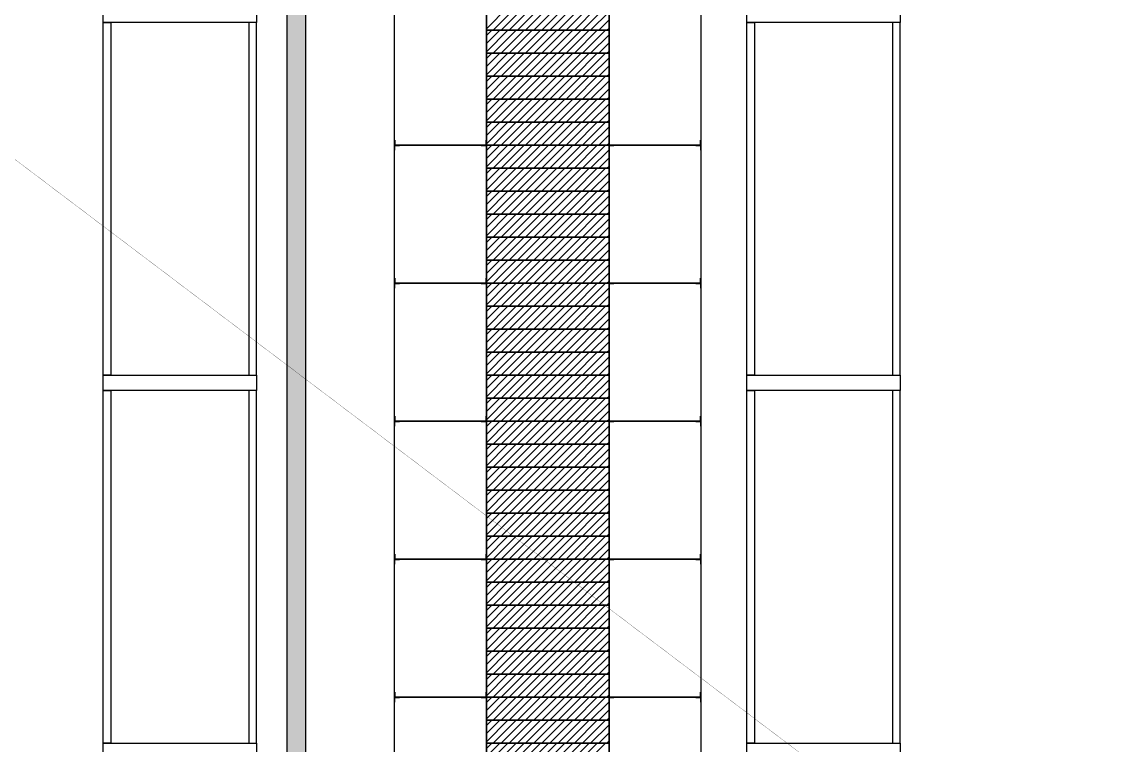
# Model space of a CAD drawing. Header units: millimetres. Extents: x 403 to 619, y 594 to 709.
# Drawn here: x 591.36 to 598.39, y 622.31 to 627.03 of the extents above; entities that cross this region are included whole.
import ezdxf

# ---------------------------------------------------------------- set-up
doc = ezdxf.new("R2010")
doc.units = ezdxf.units.MM
doc.linetypes.add('HIDDEN', pattern=[9.525, 6.35, -3.175])
doc.layers.add('BASTIDOR', color=5, linetype='Continuous')
doc.layers.add('COTAS', color=6, linetype='Continuous')

msp = doc.modelspace()

# ---------------------------------------------------------------- hatches: boundary and pattern name
at = {"layer": 'BASTIDOR'}
msp.add_hatch(color=253, dxfattribs=at).paths.add_polyline_path([(593.089582, 615.020915), (593.089582, 634.420915), (593.209582, 634.420915), (593.209582, 615.020915)])

# ---------------------------------------------------------------- linework, layer by layer
at = {"layer": 'BASTIDOR', "color": 253}
for p, q in [((593.089582, 615.020915), (593.089582, 634.420915)), ((593.209582, 634.420915), (593.209582, 615.020915)), ((591.889582, 627.020915), (591.889582, 627.120915)), ((592.889582, 627.120915), (592.889582, 627.020915)), ((594.389582, 626.970915), (594.389582, 627.120915)), ((594.389582, 626.980557), (594.52994, 627.120915)), ((594.432973, 626.970915), (594.582973, 627.120915)), ((594.486006, 626.970915), (594.636006, 627.120915)), ((594.539039, 626.970915), (594.689039, 627.120915)), ((594.592072, 626.970915), (594.742072, 627.120915)), ((594.645105, 626.970915), (594.795105, 627.120915)), ((594.698138, 626.970915), (594.848138, 627.120915)), ((594.751171, 626.970915), (594.901171, 627.120915)), ((594.804204, 626.970915), (594.954204, 627.120915)), ((594.857237, 626.970915), (595.007237, 627.120915)), ((594.91027, 626.970915), (595.06027, 627.120915)), ((594.963303, 626.970915), (595.113303, 627.120915)), ((595.016336, 626.970915), (595.166336, 627.120915)), ((595.069369, 626.970915), (595.189582, 627.091128)), ((595.189582, 627.120915), (595.189582, 626.970915)), ((596.089582, 627.020915), (596.089582, 627.120915)), ((597.089582, 627.120915), (597.089582, 627.020915)), ((592.889582, 627.020915), (591.889582, 627.020915)), ((591.889582, 624.720915), (591.889582, 627.020915)), ((591.889582, 627.020915), (591.939582, 627.020915)), ((591.939582, 627.020915), (591.939582, 624.720915)), ((592.839582, 627.020915), (592.839582, 624.720915)), ((592.889582, 627.020915), (592.839582, 627.020915)), ((592.889582, 624.720915), (592.889582, 627.020915)), ((595.122402, 626.970915), (595.189582, 627.038095)), ((597.089582, 627.020915), (596.089582, 627.020915)), ((596.089582, 624.720915), (596.089582, 627.020915)), ((596.089582, 627.020915), (596.139582, 627.020915)), ((596.139582, 627.020915), (596.139582, 624.720915)), ((597.039582, 627.020915), (597.039582, 624.720915)), ((597.089582, 627.020915), (597.039582, 627.020915)), ((597.089582, 624.720915), (597.089582, 627.020915)), ((594.389582, 626.820915), (594.389582, 626.970915)), ((594.389582, 626.970915), (595.189582, 626.970915)), ((594.389582, 626.936623), (594.423874, 626.970915)), ((594.389582, 626.88359), (594.476907, 626.970915)), ((594.389582, 626.830557), (594.52994, 626.970915)), ((595.189582, 626.970915), (594.389582, 626.970915)), ((594.389582, 626.970915), (594.389582, 626.970915)), ((594.432973, 626.820915), (594.582973, 626.970915)), ((594.486006, 626.820915), (594.636006, 626.970915)), ((594.539039, 626.820915), (594.689039, 626.970915)), ((594.592072, 626.820915), (594.742072, 626.970915)), ((594.645105, 626.820915), (594.795105, 626.970915)), ((594.698138, 626.820915), (594.848138, 626.970915)), ((594.751171, 626.820915), (594.901171, 626.970915)), ((594.804204, 626.820915), (594.954204, 626.970915)), ((594.857237, 626.820915), (595.007237, 626.970915)), ((594.91027, 626.820915), (595.06027, 626.970915)), ((594.963303, 626.820915), (595.113303, 626.970915)), ((595.016336, 626.820915), (595.166336, 626.970915)), ((595.175435, 626.970915), (595.189582, 626.985062)), ((595.189582, 626.970915), (595.189582, 626.820915)), ((595.069369, 626.820915), (595.189582, 626.941128)), ((595.122402, 626.820915), (595.189582, 626.888095)), ((594.389582, 626.670915), (594.389582, 626.820915)), ((594.389582, 626.820915), (595.189582, 626.820915)), ((594.389582, 626.786623), (594.423874, 626.820915)), ((594.389582, 626.73359), (594.476907, 626.820915)), ((594.389582, 626.680557), (594.52994, 626.820915)), ((595.189582, 626.820915), (594.389582, 626.820915)), ((594.389582, 626.820915), (594.389582, 626.820915)), ((594.432973, 626.670915), (594.582973, 626.820915)), ((594.486006, 626.670915), (594.636006, 626.820915)), ((594.539039, 626.670915), (594.689039, 626.820915)), ((594.592072, 626.670915), (594.742072, 626.820915)), ((594.645105, 626.670915), (594.795105, 626.820915)), ((594.698138, 626.670915), (594.848138, 626.820915)), ((594.751171, 626.670915), (594.901171, 626.820915)), ((594.804204, 626.670915), (594.954204, 626.820915)), ((594.857237, 626.670915), (595.007237, 626.820915)), ((594.91027, 626.670915), (595.06027, 626.820915)), ((594.963303, 626.670915), (595.113303, 626.820915)), ((595.016336, 626.670915), (595.166336, 626.820915)), ((595.175435, 626.820915), (595.189582, 626.835062)), ((595.189582, 626.820915), (595.189582, 626.670915)), ((595.069369, 626.670915), (595.189582, 626.791128)), ((594.389582, 626.520915), (594.389582, 626.670915)), ((594.389582, 626.670915), (595.189582, 626.670915)), ((594.389582, 626.636623), (594.423874, 626.670915)), ((594.389582, 626.58359), (594.476907, 626.670915)), ((594.389582, 626.530557), (594.52994, 626.670915)), ((595.189582, 626.670915), (594.389582, 626.670915)), ((594.389582, 626.670915), (594.389582, 626.670915)), ((594.432973, 626.520915), (594.582973, 626.670915)), ((594.486006, 626.520915), (594.636006, 626.670915)), ((594.539039, 626.520915), (594.689039, 626.670915)), ((594.592072, 626.520915), (594.742072, 626.670915)), ((594.645105, 626.520915), (594.795105, 626.670915)), ((594.698138, 626.520915), (594.848138, 626.670915)), ((594.751171, 626.520915), (594.901171, 626.670915)), ((594.804204, 626.520915), (594.954204, 626.670915)), ((594.857237, 626.520915), (595.007237, 626.670915)), ((594.91027, 626.520915), (595.06027, 626.670915)), ((594.963303, 626.520915), (595.113303, 626.670915)), ((595.016336, 626.520915), (595.166336, 626.670915)), ((595.122402, 626.670915), (595.189582, 626.738095)), ((595.175435, 626.670915), (595.189582, 626.685062)), ((595.189582, 626.670915), (595.189582, 626.520915)), ((595.069369, 626.520915), (595.189582, 626.641128)), ((595.122402, 626.520915), (595.189582, 626.588095)), ((595.175435, 626.520915), (595.189582, 626.535062)), ((594.389582, 626.370915), (594.389582, 626.520915)), ((594.389582, 626.520915), (595.189582, 626.520915)), ((594.389582, 626.486623), (594.423874, 626.520915)), ((594.389582, 626.43359), (594.476907, 626.520915)), ((594.389582, 626.380557), (594.52994, 626.520915)), ((595.189582, 626.520915), (594.389582, 626.520915)), ((594.389582, 626.520915), (594.389582, 626.520915)), ((594.432973, 626.370915), (594.582973, 626.520915)), ((594.486006, 626.370915), (594.636006, 626.520915)), ((594.539039, 626.370915), (594.689039, 626.520915)), ((594.592072, 626.370915), (594.742072, 626.520915)), ((594.645105, 626.370915), (594.795105, 626.520915)), ((594.698138, 626.370915), (594.848138, 626.520915)), ((594.751171, 626.370915), (594.901171, 626.520915)), ((594.804204, 626.370915), (594.954204, 626.520915)), ((594.857237, 626.370915), (595.007237, 626.520915)), ((594.91027, 626.370915), (595.06027, 626.520915)), ((594.963303, 626.370915), (595.113303, 626.520915)), ((595.016336, 626.370915), (595.166336, 626.520915)), ((595.069369, 626.370915), (595.189582, 626.491128)), ((595.189582, 626.520915), (595.189582, 626.370915)), ((595.122402, 626.370915), (595.189582, 626.438095)), ((594.389582, 626.220915), (594.389582, 626.370915)), ((594.389582, 626.370915), (595.189582, 626.370915)), ((594.389582, 626.336623), (594.423874, 626.370915)), ((594.389582, 626.28359), (594.476907, 626.370915)), ((594.389582, 626.230557), (594.52994, 626.370915)), ((595.189582, 626.370915), (594.389582, 626.370915)), ((594.389582, 626.370915), (594.389582, 626.370915)), ((594.432973, 626.220915), (594.582973, 626.370915)), ((594.486006, 626.220915), (594.636006, 626.370915)), ((594.539039, 626.220915), (594.689039, 626.370915)), ((594.592072, 626.220915), (594.742072, 626.370915)), ((594.645105, 626.220915), (594.795105, 626.370915)), ((594.698138, 626.220915), (594.848138, 626.370915)), ((594.751171, 626.220915), (594.901171, 626.370915)), ((594.804204, 626.220915), (594.954204, 626.370915)), ((594.857237, 626.220915), (595.007237, 626.370915)), ((594.91027, 626.220915), (595.06027, 626.370915)), ((594.963303, 626.220915), (595.113303, 626.370915)), ((595.016336, 626.220915), (595.166336, 626.370915)), ((595.069369, 626.220915), (595.189582, 626.341128)), ((595.175435, 626.370915), (595.189582, 626.385062)), ((595.189582, 626.370915), (595.189582, 626.220915)), ((595.122402, 626.220915), (595.189582, 626.288095)), ((594.389582, 626.070915), (594.389582, 626.220915)), ((594.389582, 626.220915), (595.189582, 626.220915)), ((594.389582, 626.186623), (594.423874, 626.220915)), ((594.389582, 626.13359), (594.476907, 626.220915)), ((594.389582, 626.080557), (594.52994, 626.220915)), ((595.189582, 626.220915), (594.389582, 626.220915)), ((594.389582, 626.220915), (594.389582, 626.220915)), ((594.432973, 626.070915), (594.582973, 626.220915)), ((594.486006, 626.070915), (594.636006, 626.220915)), ((594.539039, 626.070915), (594.689039, 626.220915)), ((594.592072, 626.070915), (594.742072, 626.220915)), ((594.645105, 626.070915), (594.795105, 626.220915)), ((594.698138, 626.070915), (594.848138, 626.220915)), ((594.751171, 626.070915), (594.901171, 626.220915)), ((594.804204, 626.070915), (594.954204, 626.220915)), ((594.857237, 626.070915), (595.007237, 626.220915)), ((594.91027, 626.070915), (595.06027, 626.220915)), ((594.963303, 626.070915), (595.113303, 626.220915)), ((595.016336, 626.070915), (595.166336, 626.220915)), ((595.069369, 626.070915), (595.189582, 626.191128)), ((595.175435, 626.220915), (595.189582, 626.235062)), ((595.189582, 626.220915), (595.189582, 626.070915)), ((595.122402, 626.070915), (595.189582, 626.138095)), ((594.389582, 625.920915), (594.389582, 626.070915)), ((594.389582, 626.070915), (595.189582, 626.070915)), ((594.389582, 626.036623), (594.423874, 626.070915)), ((594.389582, 625.98359), (594.476907, 626.070915)), ((594.389582, 625.930557), (594.52994, 626.070915)), ((595.189582, 626.070915), (594.389582, 626.070915)), ((594.389582, 626.070915), (594.389582, 626.070915)), ((594.432973, 625.920915), (594.582973, 626.070915)), ((594.486006, 625.920915), (594.636006, 626.070915)), ((594.539039, 625.920915), (594.689039, 626.070915)), ((594.592072, 625.920915), (594.742072, 626.070915)), ((594.645105, 625.920915), (594.795105, 626.070915)), ((594.698138, 625.920915), (594.848138, 626.070915)), ((594.751171, 625.920915), (594.901171, 626.070915)), ((594.804204, 625.920915), (594.954204, 626.070915)), ((594.857237, 625.920915), (595.007237, 626.070915)), ((594.91027, 625.920915), (595.06027, 626.070915)), ((594.963303, 625.920915), (595.113303, 626.070915)), ((595.016336, 625.920915), (595.166336, 626.070915)), ((595.069369, 625.920915), (595.189582, 626.041128)), ((595.175435, 626.070915), (595.189582, 626.085062)), ((595.189582, 626.070915), (595.189582, 625.920915)), ((595.122402, 625.920915), (595.189582, 625.988095)), ((594.389582, 625.770915), (594.389582, 625.920915)), ((594.389582, 625.920915), (595.189582, 625.920915)), ((594.389582, 625.886623), (594.423874, 625.920915)), ((594.389582, 625.83359), (594.476907, 625.920915)), ((594.389582, 625.780557), (594.52994, 625.920915)), ((595.189582, 625.920915), (594.389582, 625.920915)), ((594.389582, 625.920915), (594.389582, 625.920915)), ((594.432973, 625.770915), (594.582973, 625.920915)), ((594.486006, 625.770915), (594.636006, 625.920915)), ((594.539039, 625.770915), (594.689039, 625.920915)), ((594.592072, 625.770915), (594.742072, 625.920915)), ((594.645105, 625.770915), (594.795105, 625.920915)), ((594.698138, 625.770915), (594.848138, 625.920915)), ((594.751171, 625.770915), (594.901171, 625.920915)), ((594.804204, 625.770915), (594.954204, 625.920915)), ((594.857237, 625.770915), (595.007237, 625.920915)), ((594.91027, 625.770915), (595.06027, 625.920915)), ((594.963303, 625.770915), (595.113303, 625.920915)), ((595.016336, 625.770915), (595.166336, 625.920915)), ((595.175435, 625.920915), (595.189582, 625.935062)), ((595.189582, 625.920915), (595.189582, 625.770915)), ((595.069369, 625.770915), (595.189582, 625.891128)), ((595.122402, 625.770915), (595.189582, 625.838095)), ((594.389582, 625.620915), (594.389582, 625.770915)), ((594.389582, 625.770915), (595.189582, 625.770915)), ((594.389582, 625.736623), (594.423874, 625.770915)), ((594.389582, 625.68359), (594.476907, 625.770915)), ((594.389582, 625.630557), (594.52994, 625.770915)), ((595.189582, 625.770915), (594.389582, 625.770915)), ((594.389582, 625.770915), (594.389582, 625.770915)), ((594.432973, 625.620915), (594.582973, 625.770915)), ((594.486006, 625.620915), (594.636006, 625.770915)), ((594.539039, 625.620915), (594.689039, 625.770915)), ((594.592072, 625.620915), (594.742072, 625.770915)), ((594.645105, 625.620915), (594.795105, 625.770915)), ((594.698138, 625.620915), (594.848138, 625.770915)), ((594.751171, 625.620915), (594.901171, 625.770915)), ((594.804204, 625.620915), (594.954204, 625.770915)), ((594.857237, 625.620915), (595.007237, 625.770915)), ((594.91027, 625.620915), (595.06027, 625.770915)), ((594.963303, 625.620915), (595.113303, 625.770915)), ((595.016336, 625.620915), (595.166336, 625.770915)), ((595.175435, 625.770915), (595.189582, 625.785062)), ((595.189582, 625.770915), (595.189582, 625.620915)), ((595.069369, 625.620915), (595.189582, 625.741128)), ((595.122402, 625.620915), (595.189582, 625.688095)), ((594.389582, 625.470915), (594.389582, 625.620915)), ((594.389582, 625.620915), (595.189582, 625.620915)), ((594.389582, 625.586623), (594.423874, 625.620915)), ((594.389582, 625.53359), (594.476907, 625.620915)), ((594.389582, 625.480557), (594.52994, 625.620915)), ((595.189582, 625.620915), (594.389582, 625.620915)), ((594.389582, 625.620915), (594.389582, 625.620915)), ((594.432973, 625.470915), (594.582973, 625.620915)), ((594.486006, 625.470915), (594.636006, 625.620915)), ((594.539039, 625.470915), (594.689039, 625.620915)), ((594.592072, 625.470915), (594.742072, 625.620915)), ((594.645105, 625.470915), (594.795105, 625.620915)), ((594.698138, 625.470915), (594.848138, 625.620915)), ((594.751171, 625.470915), (594.901171, 625.620915)), ((594.804204, 625.470915), (594.954204, 625.620915)), ((594.857237, 625.470915), (595.007237, 625.620915)), ((594.91027, 625.470915), (595.06027, 625.620915)), ((594.963303, 625.470915), (595.113303, 625.620915)), ((595.016336, 625.470915), (595.166336, 625.620915)), ((595.175435, 625.620915), (595.189582, 625.635062)), ((595.189582, 625.620915), (595.189582, 625.470915)), ((595.069369, 625.470915), (595.189582, 625.591128)), ((595.122402, 625.470915), (595.189582, 625.538095)), ((595.175435, 625.470915), (595.189582, 625.485062)), ((594.389582, 625.320915), (594.389582, 625.470915)), ((594.389582, 625.470915), (595.189582, 625.470915)), ((594.389582, 625.436623), (594.423874, 625.470915)), ((594.389582, 625.38359), (594.476907, 625.470915)), ((594.389582, 625.330557), (594.52994, 625.470915)), ((595.189582, 625.470915), (594.389582, 625.470915)), ((594.389582, 625.470915), (594.389582, 625.470915)), ((594.432973, 625.320915), (594.582973, 625.470915)), ((594.486006, 625.320915), (594.636006, 625.470915)), ((594.539039, 625.320915), (594.689039, 625.470915)), ((594.592072, 625.320915), (594.742072, 625.470915)), ((594.645105, 625.320915), (594.795105, 625.470915)), ((594.698138, 625.320915), (594.848138, 625.470915)), ((594.751171, 625.320915), (594.901171, 625.470915)), ((594.804204, 625.320915), (594.954204, 625.470915)), ((594.857237, 625.320915), (595.007237, 625.470915)), ((594.91027, 625.320915), (595.06027, 625.470915)), ((594.963303, 625.320915), (595.113303, 625.470915)), ((595.016336, 625.320915), (595.166336, 625.470915)), ((595.069369, 625.320915), (595.189582, 625.441128)), ((595.189582, 625.470915), (595.189582, 625.320915)), ((595.122402, 625.320915), (595.189582, 625.388095)), ((595.175435, 625.320915), (595.189582, 625.335062)), ((594.389582, 625.170915), (594.389582, 625.320915)), ((594.389582, 625.320915), (595.189582, 625.320915)), ((594.389582, 625.286623), (594.423874, 625.320915)), ((594.389582, 625.23359), (594.476907, 625.320915)), ((594.389582, 625.180557), (594.52994, 625.320915)), ((595.189582, 625.320915), (594.389582, 625.320915)), ((594.389582, 625.320915), (594.389582, 625.320915)), ((594.432973, 625.170915), (594.582973, 625.320915)), ((594.486006, 625.170915), (594.636006, 625.320915)), ((594.539039, 625.170915), (594.689039, 625.320915)), ((594.592072, 625.170915), (594.742072, 625.320915)), ((594.645105, 625.170915), (594.795105, 625.320915)), ((594.698138, 625.170915), (594.848138, 625.320915)), ((594.751171, 625.170915), (594.901171, 625.320915)), ((594.804204, 625.170915), (594.954204, 625.320915)), ((594.857237, 625.170915), (595.007237, 625.320915)), ((594.91027, 625.170915), (595.06027, 625.320915)), ((594.963303, 625.170915), (595.113303, 625.320915)), ((595.016336, 625.170915), (595.166336, 625.320915)), ((595.069369, 625.170915), (595.189582, 625.291128)), ((595.189582, 625.320915), (595.189582, 625.170915)), ((595.122402, 625.170915), (595.189582, 625.238095)), ((594.389582, 625.020915), (594.389582, 625.170915)), ((594.389582, 625.170915), (595.189582, 625.170915)), ((594.389582, 625.136623), (594.423874, 625.170915)), ((594.389582, 625.08359), (594.476907, 625.170915)), ((594.389582, 625.030557), (594.52994, 625.170915)), ((595.189582, 625.170915), (594.389582, 625.170915)), ((594.389582, 625.170915), (594.389582, 625.170915)), ((594.432973, 625.020915), (594.582973, 625.170915)), ((594.486006, 625.020915), (594.636006, 625.170915)), ((594.539039, 625.020915), (594.689039, 625.170915)), ((594.592072, 625.020915), (594.742072, 625.170915)), ((594.645105, 625.020915), (594.795105, 625.170915)), ((594.698138, 625.020915), (594.848138, 625.170915)), ((594.751171, 625.020915), (594.901171, 625.170915)), ((594.804204, 625.020915), (594.954204, 625.170915)), ((594.857237, 625.020915), (595.007237, 625.170915)), ((594.91027, 625.020915), (595.06027, 625.170915)), ((594.963303, 625.020915), (595.113303, 625.170915)), ((595.016336, 625.020915), (595.166336, 625.170915)), ((595.069369, 625.020915), (595.189582, 625.141128)), ((595.175435, 625.170915), (595.189582, 625.185062)), ((595.189582, 625.170915), (595.189582, 625.020915)), ((595.122402, 625.020915), (595.189582, 625.088095)), ((594.389582, 624.870915), (594.389582, 625.020915)), ((594.389582, 625.020915), (595.189582, 625.020915)), ((594.389582, 624.986623), (594.423874, 625.020915)), ((594.389582, 624.93359), (594.476907, 625.020915)), ((594.389582, 624.880557), (594.52994, 625.020915)), ((595.189582, 625.020915), (594.389582, 625.020915)), ((594.389582, 625.020915), (594.389582, 625.020915)), ((594.432973, 624.870915), (594.582973, 625.020915)), ((594.486006, 624.870915), (594.636006, 625.020915)), ((594.539039, 624.870915), (594.689039, 625.020915)), ((594.592072, 624.870915), (594.742072, 625.020915)), ((594.645105, 624.870915), (594.795105, 625.020915)), ((594.698138, 624.870915), (594.848138, 625.020915)), ((594.751171, 624.870915), (594.901171, 625.020915)), ((594.804204, 624.870915), (594.954204, 625.020915)), ((594.857237, 624.870915), (595.007237, 625.020915)), ((594.91027, 624.870915), (595.06027, 625.020915)), ((594.963303, 624.870915), (595.113303, 625.020915)), ((595.016336, 624.870915), (595.166336, 625.020915)), ((595.069369, 624.870915), (595.189582, 624.991128)), ((595.175435, 625.020915), (595.189582, 625.035062)), ((595.189582, 625.020915), (595.189582, 624.870915)), ((595.122402, 624.870915), (595.189582, 624.938095)), ((594.389582, 624.720915), (594.389582, 624.870915)), ((594.389582, 624.870915), (595.189582, 624.870915)), ((594.389582, 624.836623), (594.423874, 624.870915)), ((594.389582, 624.78359), (594.476907, 624.870915)), ((594.389582, 624.730557), (594.52994, 624.870915)), ((595.189582, 624.870915), (594.389582, 624.870915)), ((594.389582, 624.870915), (594.389582, 624.870915)), ((594.432973, 624.720915), (594.582973, 624.870915)), ((594.486006, 624.720915), (594.636006, 624.870915)), ((594.539039, 624.720915), (594.689039, 624.870915)), ((594.592072, 624.720915), (594.742072, 624.870915)), ((594.645105, 624.720915), (594.795105, 624.870915)), ((594.698138, 624.720915), (594.848138, 624.870915)), ((594.751171, 624.720915), (594.901171, 624.870915)), ((594.804204, 624.720915), (594.954204, 624.870915)), ((594.857237, 624.720915), (595.007237, 624.870915)), ((594.91027, 624.720915), (595.06027, 624.870915)), ((594.963303, 624.720915), (595.113303, 624.870915)), ((595.016336, 624.720915), (595.166336, 624.870915)), ((595.069369, 624.720915), (595.189582, 624.841128)), ((595.175435, 624.870915), (595.189582, 624.885062)), ((595.189582, 624.870915), (595.189582, 624.720915)), ((595.122402, 624.720915), (595.189582, 624.788095)), ((591.939582, 624.720915), (591.889582, 624.720915)), ((591.889582, 624.620915), (591.889582, 624.720915)), ((591.889582, 624.720915), (592.889582, 624.720915)), ((592.839582, 624.720915), (592.889582, 624.720915)), ((592.889582, 624.720915), (592.889582, 624.620915)), ((594.389582, 624.570915), (594.389582, 624.720915)), ((594.389582, 624.720915), (595.189582, 624.720915)), ((594.389582, 624.686623), (594.423874, 624.720915)), ((594.389582, 624.63359), (594.476907, 624.720915)), ((594.389582, 624.580557), (594.52994, 624.720915)), ((595.189582, 624.720915), (594.389582, 624.720915)), ((594.389582, 624.720915), (594.389582, 624.720915)), ((594.432973, 624.570915), (594.582973, 624.720915)), ((594.486006, 624.570915), (594.636006, 624.720915)), ((594.539039, 624.570915), (594.689039, 624.720915)), ((594.592072, 624.570915), (594.742072, 624.720915)), ((594.645105, 624.570915), (594.795105, 624.720915)), ((594.698138, 624.570915), (594.848138, 624.720915)), ((594.751171, 624.570915), (594.901171, 624.720915)), ((594.804204, 624.570915), (594.954204, 624.720915)), ((594.857237, 624.570915), (595.007237, 624.720915)), ((594.91027, 624.570915), (595.06027, 624.720915)), ((594.963303, 624.570915), (595.113303, 624.720915)), ((595.016336, 624.570915), (595.166336, 624.720915)), ((595.175435, 624.720915), (595.189582, 624.735062)), ((595.189582, 624.720915), (595.189582, 624.570915)), ((596.139582, 624.720915), (596.089582, 624.720915)), ((596.089582, 624.620915), (596.089582, 624.720915)), ((596.089582, 624.720915), (597.089582, 624.720915)), ((597.039582, 624.720915), (597.089582, 624.720915)), ((597.089582, 624.720915), (597.089582, 624.620915)), ((595.069369, 624.570915), (595.189582, 624.691128)), ((595.122402, 624.570915), (595.189582, 624.638095)), ((592.889582, 624.620915), (591.889582, 624.620915)), ((591.889582, 622.320915), (591.889582, 624.620915)), ((591.889582, 624.620915), (591.939582, 624.620915)), ((591.939582, 624.620915), (591.939582, 622.320915)), ((592.839582, 624.620915), (592.839582, 622.320915)), ((592.889582, 624.620915), (592.839582, 624.620915)), ((592.889582, 622.320915), (592.889582, 624.620915)), ((594.389582, 624.420915), (594.389582, 624.570915)), ((594.389582, 624.570915), (595.189582, 624.570915)), ((594.389582, 624.536623), (594.423874, 624.570915)), ((594.389582, 624.48359), (594.476907, 624.570915)), ((594.389582, 624.430557), (594.52994, 624.570915)), ((595.189582, 624.570915), (594.389582, 624.570915)), ((594.389582, 624.570915), (594.389582, 624.570915)), ((594.432973, 624.420915), (594.582973, 624.570915)), ((594.486006, 624.420915), (594.636006, 624.570915)), ((594.539039, 624.420915), (594.689039, 624.570915)), ((594.592072, 624.420915), (594.742072, 624.570915)), ((594.645105, 624.420915), (594.795105, 624.570915)), ((594.698138, 624.420915), (594.848138, 624.570915)), ((594.751171, 624.420915), (594.901171, 624.570915)), ((594.804204, 624.420915), (594.954204, 624.570915)), ((594.857237, 624.420915), (595.007237, 624.570915)), ((594.91027, 624.420915), (595.06027, 624.570915)), ((594.963303, 624.420915), (595.113303, 624.570915)), ((595.016336, 624.420915), (595.166336, 624.570915)), ((595.175435, 624.570915), (595.189582, 624.585062)), ((595.189582, 624.570915), (595.189582, 624.420915)), ((597.089582, 624.620915), (596.089582, 624.620915)), ((596.089582, 622.320915), (596.089582, 624.620915)), ((596.089582, 624.620915), (596.139582, 624.620915)), ((596.139582, 624.620915), (596.139582, 622.320915)), ((597.039582, 624.620915), (597.039582, 622.320915)), ((597.089582, 624.620915), (597.039582, 624.620915)), ((597.089582, 622.320915), (597.089582, 624.620915)), ((595.069369, 624.420915), (595.189582, 624.541128)), ((595.122402, 624.420915), (595.189582, 624.488095)), ((594.389582, 624.270915), (594.389582, 624.420915)), ((594.389582, 624.420915), (595.189582, 624.420915)), ((594.389582, 624.386623), (594.423874, 624.420915)), ((594.389582, 624.33359), (594.476907, 624.420915)), ((594.389582, 624.280557), (594.52994, 624.420915)), ((595.189582, 624.420915), (594.389582, 624.420915)), ((594.389582, 624.420915), (594.389582, 624.420915)), ((594.432973, 624.270915), (594.582973, 624.420915)), ((594.486006, 624.270915), (594.636006, 624.420915)), ((594.539039, 624.270915), (594.689039, 624.420915)), ((594.592072, 624.270915), (594.742072, 624.420915)), ((594.645105, 624.270915), (594.795105, 624.420915)), ((594.698138, 624.270915), (594.848138, 624.420915)), ((594.751171, 624.270915), (594.901171, 624.420915)), ((594.804204, 624.270915), (594.954204, 624.420915)), ((594.857237, 624.270915), (595.007237, 624.420915)), ((594.91027, 624.270915), (595.06027, 624.420915)), ((594.963303, 624.270915), (595.113303, 624.420915)), ((595.016336, 624.270915), (595.166336, 624.420915)), ((595.175435, 624.420915), (595.189582, 624.435062)), ((595.189582, 624.420915), (595.189582, 624.270915)), ((595.069369, 624.270915), (595.189582, 624.391128)), ((595.122402, 624.270915), (595.189582, 624.338095)), ((595.175435, 624.270915), (595.189582, 624.285062)), ((594.389582, 624.120915), (594.389582, 624.270915)), ((594.389582, 624.270915), (595.189582, 624.270915)), ((594.389582, 624.236623), (594.423874, 624.270915)), ((594.389582, 624.18359), (594.476907, 624.270915)), ((594.389582, 624.130557), (594.52994, 624.270915)), ((595.189582, 624.270915), (594.389582, 624.270915)), ((594.389582, 624.270915), (594.389582, 624.270915)), ((594.432973, 624.120915), (594.582973, 624.270915)), ((594.486006, 624.120915), (594.636006, 624.270915)), ((594.539039, 624.120915), (594.689039, 624.270915)), ((594.592072, 624.120915), (594.742072, 624.270915)), ((594.645105, 624.120915), (594.795105, 624.270915)), ((594.698138, 624.120915), (594.848138, 624.270915)), ((594.751171, 624.120915), (594.901171, 624.270915)), ((594.804204, 624.120915), (594.954204, 624.270915)), ((594.857237, 624.120915), (595.007237, 624.270915)), ((594.91027, 624.120915), (595.06027, 624.270915)), ((594.963303, 624.120915), (595.113303, 624.270915)), ((595.016336, 624.120915), (595.166336, 624.270915)), ((595.069369, 624.120915), (595.189582, 624.241128)), ((595.189582, 624.270915), (595.189582, 624.120915)), ((595.122402, 624.120915), (595.189582, 624.188095)), ((594.389582, 623.970915), (594.389582, 624.120915)), ((594.389582, 624.120915), (595.189582, 624.120915)), ((594.389582, 624.086623), (594.423874, 624.120915)), ((594.389582, 624.03359), (594.476907, 624.120915)), ((594.389582, 623.980557), (594.52994, 624.120915)), ((595.189582, 624.120915), (594.389582, 624.120915)), ((594.389582, 624.120915), (594.389582, 624.120915)), ((594.432973, 623.970915), (594.582973, 624.120915)), ((594.486006, 623.970915), (594.636006, 624.120915)), ((594.539039, 623.970915), (594.689039, 624.120915)), ((594.592072, 623.970915), (594.742072, 624.120915)), ((594.645105, 623.970915), (594.795105, 624.120915)), ((594.698138, 623.970915), (594.848138, 624.120915)), ((594.751171, 623.970915), (594.901171, 624.120915)), ((594.804204, 623.970915), (594.954204, 624.120915)), ((594.857237, 623.970915), (595.007237, 624.120915)), ((594.91027, 623.970915), (595.06027, 624.120915)), ((594.963303, 623.970915), (595.113303, 624.120915)), ((595.016336, 623.970915), (595.166336, 624.120915)), ((595.069369, 623.970915), (595.189582, 624.091128)), ((595.175435, 624.120915), (595.189582, 624.135062)), ((595.189582, 624.120915), (595.189582, 623.970915)), ((595.122402, 623.970915), (595.189582, 624.038095)), ((594.389582, 623.820915), (594.389582, 623.970915)), ((594.389582, 623.970915), (595.189582, 623.970915)), ((594.389582, 623.936623), (594.423874, 623.970915)), ((594.389582, 623.88359), (594.476907, 623.970915)), ((594.389582, 623.830557), (594.52994, 623.970915)), ((595.189582, 623.970915), (594.389582, 623.970915)), ((594.389582, 623.970915), (594.389582, 623.970915)), ((594.432973, 623.820915), (594.582973, 623.970915)), ((594.486006, 623.820915), (594.636006, 623.970915)), ((594.539039, 623.820915), (594.689039, 623.970915)), ((594.592072, 623.820915), (594.742072, 623.970915)), ((594.645105, 623.820915), (594.795105, 623.970915)), ((594.698138, 623.820915), (594.848138, 623.970915)), ((594.751171, 623.820915), (594.901171, 623.970915)), ((594.804204, 623.820915), (594.954204, 623.970915)), ((594.857237, 623.820915), (595.007237, 623.970915)), ((594.91027, 623.820915), (595.06027, 623.970915)), ((594.963303, 623.820915), (595.113303, 623.970915)), ((595.016336, 623.820915), (595.166336, 623.970915)), ((595.069369, 623.820915), (595.189582, 623.941128)), ((595.175435, 623.970915), (595.189582, 623.985062)), ((595.189582, 623.970915), (595.189582, 623.820915)), ((595.122402, 623.820915), (595.189582, 623.888095)), ((594.389582, 623.670915), (594.389582, 623.820915)), ((594.389582, 623.820915), (595.189582, 623.820915)), ((594.389582, 623.786623), (594.423874, 623.820915)), ((594.389582, 623.73359), (594.476907, 623.820915)), ((594.389582, 623.680557), (594.52994, 623.820915)), ((595.189582, 623.820915), (594.389582, 623.820915)), ((594.389582, 623.820915), (594.389582, 623.820915)), ((594.432973, 623.670915), (594.582973, 623.820915)), ((594.486006, 623.670915), (594.636006, 623.820915)), ((594.539039, 623.670915), (594.689039, 623.820915)), ((594.592072, 623.670915), (594.742072, 623.820915)), ((594.645105, 623.670915), (594.795105, 623.820915)), ((594.698138, 623.670915), (594.848138, 623.820915)), ((594.751171, 623.670915), (594.901171, 623.820915)), ((594.804204, 623.670915), (594.954204, 623.820915)), ((594.857237, 623.670915), (595.007237, 623.820915)), ((594.91027, 623.670915), (595.06027, 623.820915)), ((594.963303, 623.670915), (595.113303, 623.820915)), ((595.016336, 623.670915), (595.166336, 623.820915)), ((595.069369, 623.670915), (595.189582, 623.791128)), ((595.175435, 623.820915), (595.189582, 623.835062)), ((595.189582, 623.820915), (595.189582, 623.670915)), ((595.122402, 623.670915), (595.189582, 623.738095)), ((594.389582, 623.520915), (594.389582, 623.670915)), ((594.389582, 623.670915), (595.189582, 623.670915)), ((594.389582, 623.636623), (594.423874, 623.670915)), ((594.389582, 623.58359), (594.476907, 623.670915)), ((594.389582, 623.530557), (594.52994, 623.670915)), ((595.189582, 623.670915), (594.389582, 623.670915)), ((594.389582, 623.670915), (594.389582, 623.670915)), ((594.432973, 623.520915), (594.582973, 623.670915)), ((594.486006, 623.520915), (594.636006, 623.670915)), ((594.539039, 623.520915), (594.689039, 623.670915)), ((594.592072, 623.520915), (594.742072, 623.670915)), ((594.645105, 623.520915), (594.795105, 623.670915)), ((594.698138, 623.520915), (594.848138, 623.670915)), ((594.751171, 623.520915), (594.901171, 623.670915)), ((594.804204, 623.520915), (594.954204, 623.670915)), ((594.857237, 623.520915), (595.007237, 623.670915)), ((594.91027, 623.520915), (595.06027, 623.670915)), ((594.963303, 623.520915), (595.113303, 623.670915)), ((595.016336, 623.520915), (595.166336, 623.670915)), ((595.175435, 623.670915), (595.189582, 623.685062)), ((595.189582, 623.670915), (595.189582, 623.520915)), ((595.069369, 623.520915), (595.189582, 623.641128)), ((595.122402, 623.520915), (595.189582, 623.588095)), ((594.389582, 623.370915), (594.389582, 623.520915)), ((594.389582, 623.520915), (595.189582, 623.520915)), ((594.389582, 623.486623), (594.423874, 623.520915)), ((594.389582, 623.43359), (594.476907, 623.520915)), ((594.389582, 623.380557), (594.52994, 623.520915)), ((595.189582, 623.520915), (594.389582, 623.520915)), ((594.389582, 623.520915), (594.389582, 623.520915)), ((594.432973, 623.370915), (594.582973, 623.520915)), ((594.486006, 623.370915), (594.636006, 623.520915)), ((594.539039, 623.370915), (594.689039, 623.520915)), ((594.592072, 623.370915), (594.742072, 623.520915)), ((594.645105, 623.370915), (594.795105, 623.520915)), ((594.698138, 623.370915), (594.848138, 623.520915)), ((594.751171, 623.370915), (594.901171, 623.520915)), ((594.804204, 623.370915), (594.954204, 623.520915)), ((594.857237, 623.370915), (595.007237, 623.520915)), ((594.91027, 623.370915), (595.06027, 623.520915)), ((594.963303, 623.370915), (595.113303, 623.520915)), ((595.016336, 623.370915), (595.166336, 623.520915)), ((595.175435, 623.520915), (595.189582, 623.535062)), ((595.189582, 623.520915), (595.189582, 623.370915)), ((595.069369, 623.370915), (595.189582, 623.491128)), ((595.122402, 623.370915), (595.189582, 623.438095)), ((594.389582, 623.220915), (594.389582, 623.370915)), ((594.389582, 623.370915), (595.189582, 623.370915)), ((594.389582, 623.336623), (594.423874, 623.370915)), ((594.389582, 623.28359), (594.476907, 623.370915)), ((594.389582, 623.230557), (594.52994, 623.370915)), ((595.189582, 623.370915), (594.389582, 623.370915)), ((594.389582, 623.370915), (594.389582, 623.370915)), ((594.432973, 623.220915), (594.582973, 623.370915)), ((594.486006, 623.220915), (594.636006, 623.370915)), ((594.539039, 623.220915), (594.689039, 623.370915)), ((594.592072, 623.220915), (594.742072, 623.370915)), ((594.645105, 623.220915), (594.795105, 623.370915)), ((594.698138, 623.220915), (594.848138, 623.370915)), ((594.751171, 623.220915), (594.901171, 623.370915)), ((594.804204, 623.220915), (594.954204, 623.370915)), ((594.857237, 623.220915), (595.007237, 623.370915)), ((594.91027, 623.220915), (595.06027, 623.370915)), ((594.963303, 623.220915), (595.113303, 623.370915)), ((595.016336, 623.220915), (595.166336, 623.370915)), ((595.175435, 623.370915), (595.189582, 623.385062)), ((595.189582, 623.370915), (595.189582, 623.220915)), ((595.069369, 623.220915), (595.189582, 623.341128)), ((595.122402, 623.220915), (595.189582, 623.288095)), ((595.175435, 623.220915), (595.189582, 623.235062)), ((594.389582, 623.070915), (594.389582, 623.220915)), ((594.389582, 623.220915), (595.189582, 623.220915)), ((594.389582, 623.186623), (594.423874, 623.220915)), ((594.389582, 623.13359), (594.476907, 623.220915)), ((594.389582, 623.080557), (594.52994, 623.220915)), ((595.189582, 623.220915), (594.389582, 623.220915)), ((594.389582, 623.220915), (594.389582, 623.220915)), ((594.432973, 623.070915), (594.582973, 623.220915)), ((594.486006, 623.070915), (594.636006, 623.220915)), ((594.539039, 623.070915), (594.689039, 623.220915)), ((594.592072, 623.070915), (594.742072, 623.220915)), ((594.645105, 623.070915), (594.795105, 623.220915)), ((594.698138, 623.070915), (594.848138, 623.220915)), ((594.751171, 623.070915), (594.901171, 623.220915)), ((594.804204, 623.070915), (594.954204, 623.220915)), ((594.857237, 623.070915), (595.007237, 623.220915)), ((594.91027, 623.070915), (595.06027, 623.220915)), ((594.963303, 623.070915), (595.113303, 623.220915)), ((595.016336, 623.070915), (595.166336, 623.220915)), ((595.069369, 623.070915), (595.189582, 623.191128)), ((595.189582, 623.220915), (595.189582, 623.070915)), ((595.122402, 623.070915), (595.189582, 623.138095)), ((595.175435, 623.070915), (595.189582, 623.085062)), ((594.389582, 622.920915), (594.389582, 623.070915)), ((594.389582, 623.070915), (595.189582, 623.070915)), ((594.389582, 623.036623), (594.423874, 623.070915)), ((594.389582, 622.98359), (594.476907, 623.070915)), ((594.389582, 622.930557), (594.52994, 623.070915)), ((595.189582, 623.070915), (594.389582, 623.070915)), ((594.389582, 623.070915), (594.389582, 623.070915)), ((594.432973, 622.920915), (594.582973, 623.070915)), ((594.486006, 622.920915), (594.636006, 623.070915)), ((594.539039, 622.920915), (594.689039, 623.070915)), ((594.592072, 622.920915), (594.742072, 623.070915)), ((594.645105, 622.920915), (594.795105, 623.070915)), ((594.698138, 622.920915), (594.848138, 623.070915)), ((594.751171, 622.920915), (594.901171, 623.070915)), ((594.804204, 622.920915), (594.954204, 623.070915)), ((594.857237, 622.920915), (595.007237, 623.070915)), ((594.91027, 622.920915), (595.06027, 623.070915)), ((594.963303, 622.920915), (595.113303, 623.070915)), ((595.016336, 622.920915), (595.166336, 623.070915)), ((595.069369, 622.920915), (595.189582, 623.041128)), ((595.189582, 623.070915), (595.189582, 622.920915)), ((595.122402, 622.920915), (595.189582, 622.988095)), ((594.389582, 622.770915), (594.389582, 622.920915)), ((594.389582, 622.920915), (595.189582, 622.920915)), ((594.389582, 622.886623), (594.423874, 622.920915)), ((594.389582, 622.83359), (594.476907, 622.920915)), ((594.389582, 622.780557), (594.52994, 622.920915)), ((595.189582, 622.920915), (594.389582, 622.920915)), ((594.389582, 622.920915), (594.389582, 622.920915)), ((594.432973, 622.770915), (594.582973, 622.920915)), ((594.486006, 622.770915), (594.636006, 622.920915)), ((594.539039, 622.770915), (594.689039, 622.920915)), ((594.592072, 622.770915), (594.742072, 622.920915)), ((594.645105, 622.770915), (594.795105, 622.920915)), ((594.698138, 622.770915), (594.848138, 622.920915)), ((594.751171, 622.770915), (594.901171, 622.920915)), ((594.804204, 622.770915), (594.954204, 622.920915)), ((594.857237, 622.770915), (595.007237, 622.920915)), ((594.91027, 622.770915), (595.06027, 622.920915)), ((594.963303, 622.770915), (595.113303, 622.920915)), ((595.016336, 622.770915), (595.166336, 622.920915)), ((595.069369, 622.770915), (595.189582, 622.891128)), ((595.175435, 622.920915), (595.189582, 622.935062)), ((595.189582, 622.920915), (595.189582, 622.770915)), ((595.122402, 622.770915), (595.189582, 622.838095)), ((594.389582, 622.620915), (594.389582, 622.770915)), ((594.389582, 622.770915), (595.189582, 622.770915)), ((594.389582, 622.736623), (594.423874, 622.770915)), ((594.389582, 622.68359), (594.476907, 622.770915)), ((594.389582, 622.630557), (594.52994, 622.770915)), ((595.189582, 622.770915), (594.389582, 622.770915)), ((594.389582, 622.770915), (594.389582, 622.770915)), ((594.432973, 622.620915), (594.582973, 622.770915)), ((594.486006, 622.620915), (594.636006, 622.770915)), ((594.539039, 622.620915), (594.689039, 622.770915)), ((594.592072, 622.620915), (594.742072, 622.770915)), ((594.645105, 622.620915), (594.795105, 622.770915)), ((594.698138, 622.620915), (594.848138, 622.770915)), ((594.751171, 622.620915), (594.901171, 622.770915)), ((594.804204, 622.620915), (594.954204, 622.770915)), ((594.857237, 622.620915), (595.007237, 622.770915)), ((594.91027, 622.620915), (595.06027, 622.770915)), ((594.963303, 622.620915), (595.113303, 622.770915)), ((595.016336, 622.620915), (595.166336, 622.770915)), ((595.069369, 622.620915), (595.189582, 622.741128)), ((595.175435, 622.770915), (595.189582, 622.785062)), ((595.189582, 622.770915), (595.189582, 622.620915)), ((595.122402, 622.620915), (595.189582, 622.688095)), ((594.389582, 622.470915), (594.389582, 622.620915)), ((594.389582, 622.620915), (595.189582, 622.620915)), ((594.389582, 622.586623), (594.423874, 622.620915)), ((594.389582, 622.53359), (594.476907, 622.620915)), ((594.389582, 622.480557), (594.52994, 622.620915)), ((595.189582, 622.620915), (594.389582, 622.620915)), ((594.389582, 622.620915), (594.389582, 622.620915)), ((594.432973, 622.470915), (594.582973, 622.620915)), ((594.486006, 622.470915), (594.636006, 622.620915)), ((594.539039, 622.470915), (594.689039, 622.620915)), ((594.592072, 622.470915), (594.742072, 622.620915)), ((594.645105, 622.470915), (594.795105, 622.620915)), ((594.698138, 622.470915), (594.848138, 622.620915)), ((594.751171, 622.470915), (594.901171, 622.620915)), ((594.804204, 622.470915), (594.954204, 622.620915)), ((594.857237, 622.470915), (595.007237, 622.620915)), ((594.91027, 622.470915), (595.06027, 622.620915)), ((594.963303, 622.470915), (595.113303, 622.620915)), ((595.016336, 622.470915), (595.166336, 622.620915)), ((595.069369, 622.470915), (595.189582, 622.591128)), ((595.175435, 622.620915), (595.189582, 622.635062)), ((595.189582, 622.620915), (595.189582, 622.470915)), ((595.122402, 622.470915), (595.189582, 622.538095)), ((594.389582, 622.320915), (594.389582, 622.470915)), ((594.389582, 622.470915), (595.189582, 622.470915)), ((594.389582, 622.436623), (594.423874, 622.470915)), ((594.389582, 622.38359), (594.476907, 622.470915)), ((594.389582, 622.330557), (594.52994, 622.470915)), ((595.189582, 622.470915), (594.389582, 622.470915)), ((594.389582, 622.470915), (594.389582, 622.470915)), ((594.432973, 622.320915), (594.582973, 622.470915)), ((594.486006, 622.320915), (594.636006, 622.470915)), ((594.539039, 622.320915), (594.689039, 622.470915)), ((594.592072, 622.320915), (594.742072, 622.470915)), ((594.645105, 622.320915), (594.795105, 622.470915)), ((594.698138, 622.320915), (594.848138, 622.470915)), ((594.751171, 622.320915), (594.901171, 622.470915)), ((594.804204, 622.320915), (594.954204, 622.470915)), ((594.857237, 622.320915), (595.007237, 622.470915)), ((594.91027, 622.320915), (595.06027, 622.470915)), ((594.963303, 622.320915), (595.113303, 622.470915)), ((595.016336, 622.320915), (595.166336, 622.470915)), ((595.175435, 622.470915), (595.189582, 622.485062)), ((595.189582, 622.470915), (595.189582, 622.320915)), ((595.069369, 622.320915), (595.189582, 622.441128)), ((595.122402, 622.320915), (595.189582, 622.388095)), ((591.939582, 622.320915), (591.889582, 622.320915)), ((591.889582, 622.220915), (591.889582, 622.320915)), ((591.889582, 622.320915), (592.889582, 622.320915)), ((592.839582, 622.320915), (592.889582, 622.320915)), ((592.889582, 622.320915), (592.889582, 622.220915)), ((594.389582, 622.170915), (594.389582, 622.320915)), ((594.389582, 622.320915), (595.189582, 622.320915)), ((594.389582, 622.286623), (594.423874, 622.320915)), ((594.389582, 622.23359), (594.476907, 622.320915)), ((594.389582, 622.180557), (594.52994, 622.320915)), ((595.189582, 622.320915), (594.389582, 622.320915)), ((594.389582, 622.320915), (594.389582, 622.320915)), ((594.432973, 622.170915), (594.582973, 622.320915)), ((594.486006, 622.170915), (594.636006, 622.320915)), ((594.539039, 622.170915), (594.689039, 622.320915)), ((594.592072, 622.170915), (594.742072, 622.320915)), ((594.645105, 622.170915), (594.795105, 622.320915)), ((594.698138, 622.170915), (594.848138, 622.320915)), ((594.751171, 622.170915), (594.901171, 622.320915)), ((594.804204, 622.170915), (594.954204, 622.320915)), ((594.857237, 622.170915), (595.007237, 622.320915)), ((594.91027, 622.170915), (595.06027, 622.320915)), ((594.963303, 622.170915), (595.113303, 622.320915)), ((595.016336, 622.170915), (595.166336, 622.320915)), ((595.175435, 622.320915), (595.189582, 622.335062)), ((595.189582, 622.320915), (595.189582, 622.170915)), ((596.139582, 622.320915), (596.089582, 622.320915)), ((596.089582, 622.220915), (596.089582, 622.320915)), ((596.089582, 622.320915), (597.089582, 622.320915)), ((597.039582, 622.320915), (597.089582, 622.320915)), ((597.089582, 622.320915), (597.089582, 622.220915))]:
    msp.add_line(p, q, dxfattribs=at)
for points in [[(594.389582, 627.120915), (594.389582, 626.220915), (593.789582, 626.220915), (593.789582, 627.120915), (594.389582, 627.120915)], [(595.789582, 627.120915), (595.789582, 626.220915), (595.189582, 626.220915), (595.189582, 627.120915), (595.789582, 627.120915)], [(593.789582, 626.220915), (593.789582, 626.254415), (593.791582, 626.254415), (593.791582, 626.222915), (593.822082, 626.222915), (593.822082, 626.220915), (593.789582, 626.220915)], [(594.389582, 626.220915), (594.356082, 626.220915), (594.356082, 626.222915), (594.387582, 626.222915), (594.387582, 626.253415), (594.389582, 626.253415), (594.389582, 626.220915)], [(595.189582, 626.220915), (595.189582, 626.254415), (595.191582, 626.254415), (595.191582, 626.222915), (595.222082, 626.222915), (595.222082, 626.220915), (595.189582, 626.220915)], [(595.789582, 626.220915), (595.756082, 626.220915), (595.756082, 626.222915), (595.787582, 626.222915), (595.787582, 626.253415), (595.789582, 626.253415), (595.789582, 626.220915)], [(594.389582, 626.220915), (594.389582, 625.320915), (593.789582, 625.320915), (593.789582, 626.220915), (594.389582, 626.220915)], [(593.789582, 626.220915), (593.789582, 626.187415), (593.791582, 626.187415), (593.791582, 626.218915), (593.822082, 626.218915), (593.822082, 626.220915), (593.789582, 626.220915)], [(594.389582, 626.220915), (594.356082, 626.220915), (594.356082, 626.218915), (594.387582, 626.218915), (594.387582, 626.188415), (594.389582, 626.188415), (594.389582, 626.220915)], [(595.789582, 626.220915), (595.789582, 625.320915), (595.189582, 625.320915), (595.189582, 626.220915), (595.789582, 626.220915)], [(595.189582, 626.220915), (595.189582, 626.187415), (595.191582, 626.187415), (595.191582, 626.218915), (595.222082, 626.218915), (595.222082, 626.220915), (595.189582, 626.220915)], [(595.789582, 626.220915), (595.756082, 626.220915), (595.756082, 626.218915), (595.787582, 626.218915), (595.787582, 626.188415), (595.789582, 626.188415), (595.789582, 626.220915)], [(593.789582, 625.320915), (593.789582, 625.354415), (593.791582, 625.354415), (593.791582, 625.322915), (593.822082, 625.322915), (593.822082, 625.320915), (593.789582, 625.320915)], [(594.389582, 625.320915), (594.356082, 625.320915), (594.356082, 625.322915), (594.387582, 625.322915), (594.387582, 625.353415), (594.389582, 625.353415), (594.389582, 625.320915)], [(595.189582, 625.320915), (595.189582, 625.354415), (595.191582, 625.354415), (595.191582, 625.322915), (595.222082, 625.322915), (595.222082, 625.320915), (595.189582, 625.320915)], [(595.789582, 625.320915), (595.756082, 625.320915), (595.756082, 625.322915), (595.787582, 625.322915), (595.787582, 625.353415), (595.789582, 625.353415), (595.789582, 625.320915)], [(594.389582, 625.320915), (594.389582, 624.420915), (593.789582, 624.420915), (593.789582, 625.320915), (594.389582, 625.320915)], [(593.789582, 625.320915), (593.789582, 625.287415), (593.791582, 625.287415), (593.791582, 625.318915), (593.822082, 625.318915), (593.822082, 625.320915), (593.789582, 625.320915)], [(594.389582, 625.320915), (594.356082, 625.320915), (594.356082, 625.318915), (594.387582, 625.318915), (594.387582, 625.288415), (594.389582, 625.288415), (594.389582, 625.320915)], [(595.789582, 625.320915), (595.789582, 624.420915), (595.189582, 624.420915), (595.189582, 625.320915), (595.789582, 625.320915)], [(595.189582, 625.320915), (595.189582, 625.287415), (595.191582, 625.287415), (595.191582, 625.318915), (595.222082, 625.318915), (595.222082, 625.320915), (595.189582, 625.320915)], [(595.789582, 625.320915), (595.756082, 625.320915), (595.756082, 625.318915), (595.787582, 625.318915), (595.787582, 625.288415), (595.789582, 625.288415), (595.789582, 625.320915)], [(593.789582, 624.420915), (593.789582, 624.454415), (593.791582, 624.454415), (593.791582, 624.422915), (593.822082, 624.422915), (593.822082, 624.420915), (593.789582, 624.420915)], [(594.389582, 624.420915), (594.389582, 623.520915), (593.789582, 623.520915), (593.789582, 624.420915), (594.389582, 624.420915)], [(593.789582, 624.420915), (593.789582, 624.387415), (593.791582, 624.387415), (593.791582, 624.418915), (593.822082, 624.418915), (593.822082, 624.420915), (593.789582, 624.420915)], [(594.389582, 624.420915), (594.356082, 624.420915), (594.356082, 624.422915), (594.387582, 624.422915), (594.387582, 624.453415), (594.389582, 624.453415), (594.389582, 624.420915)], [(594.389582, 624.420915), (594.356082, 624.420915), (594.356082, 624.418915), (594.387582, 624.418915), (594.387582, 624.388415), (594.389582, 624.388415), (594.389582, 624.420915)], [(595.189582, 624.420915), (595.189582, 624.454415), (595.191582, 624.454415), (595.191582, 624.422915), (595.222082, 624.422915), (595.222082, 624.420915), (595.189582, 624.420915)], [(595.789582, 624.420915), (595.789582, 623.520915), (595.189582, 623.520915), (595.189582, 624.420915), (595.789582, 624.420915)], [(595.189582, 624.420915), (595.189582, 624.387415), (595.191582, 624.387415), (595.191582, 624.418915), (595.222082, 624.418915), (595.222082, 624.420915), (595.189582, 624.420915)], [(595.789582, 624.420915), (595.756082, 624.420915), (595.756082, 624.422915), (595.787582, 624.422915), (595.787582, 624.453415), (595.789582, 624.453415), (595.789582, 624.420915)], [(595.789582, 624.420915), (595.756082, 624.420915), (595.756082, 624.418915), (595.787582, 624.418915), (595.787582, 624.388415), (595.789582, 624.388415), (595.789582, 624.420915)], [(593.789582, 623.520915), (593.789582, 623.554415), (593.791582, 623.554415), (593.791582, 623.522915), (593.822082, 623.522915), (593.822082, 623.520915), (593.789582, 623.520915)], [(594.389582, 623.520915), (594.389582, 622.620915), (593.789582, 622.620915), (593.789582, 623.520915), (594.389582, 623.520915)], [(593.789582, 623.520915), (593.789582, 623.487415), (593.791582, 623.487415), (593.791582, 623.518915), (593.822082, 623.518915), (593.822082, 623.520915), (593.789582, 623.520915)], [(594.389582, 623.520915), (594.356082, 623.520915), (594.356082, 623.522915), (594.387582, 623.522915), (594.387582, 623.553415), (594.389582, 623.553415), (594.389582, 623.520915)], [(594.389582, 623.520915), (594.356082, 623.520915), (594.356082, 623.518915), (594.387582, 623.518915), (594.387582, 623.488415), (594.389582, 623.488415), (594.389582, 623.520915)], [(595.189582, 623.520915), (595.189582, 623.554415), (595.191582, 623.554415), (595.191582, 623.522915), (595.222082, 623.522915), (595.222082, 623.520915), (595.189582, 623.520915)], [(595.789582, 623.520915), (595.789582, 622.620915), (595.189582, 622.620915), (595.189582, 623.520915), (595.789582, 623.520915)], [(595.189582, 623.520915), (595.189582, 623.487415), (595.191582, 623.487415), (595.191582, 623.518915), (595.222082, 623.518915), (595.222082, 623.520915), (595.189582, 623.520915)], [(595.789582, 623.520915), (595.756082, 623.520915), (595.756082, 623.522915), (595.787582, 623.522915), (595.787582, 623.553415), (595.789582, 623.553415), (595.789582, 623.520915)], [(595.789582, 623.520915), (595.756082, 623.520915), (595.756082, 623.518915), (595.787582, 623.518915), (595.787582, 623.488415), (595.789582, 623.488415), (595.789582, 623.520915)], [(593.789582, 622.620915), (593.789582, 622.654415), (593.791582, 622.654415), (593.791582, 622.622915), (593.822082, 622.622915), (593.822082, 622.620915), (593.789582, 622.620915)], [(594.389582, 622.620915), (594.389582, 621.720915), (593.789582, 621.720915), (593.789582, 622.620915), (594.389582, 622.620915)], [(593.789582, 622.620915), (593.789582, 622.587415), (593.791582, 622.587415), (593.791582, 622.618915), (593.822082, 622.618915), (593.822082, 622.620915), (593.789582, 622.620915)], [(594.389582, 622.620915), (594.356082, 622.620915), (594.356082, 622.622915), (594.387582, 622.622915), (594.387582, 622.653415), (594.389582, 622.653415), (594.389582, 622.620915)], [(594.389582, 622.620915), (594.356082, 622.620915), (594.356082, 622.618915), (594.387582, 622.618915), (594.387582, 622.588415), (594.389582, 622.588415), (594.389582, 622.620915)], [(595.189582, 622.620915), (595.189582, 622.654415), (595.191582, 622.654415), (595.191582, 622.622915), (595.222082, 622.622915), (595.222082, 622.620915), (595.189582, 622.620915)], [(595.789582, 622.620915), (595.789582, 621.720915), (595.189582, 621.720915), (595.189582, 622.620915), (595.789582, 622.620915)], [(595.189582, 622.620915), (595.189582, 622.587415), (595.191582, 622.587415), (595.191582, 622.618915), (595.222082, 622.618915), (595.222082, 622.620915), (595.189582, 622.620915)], [(595.789582, 622.620915), (595.756082, 622.620915), (595.756082, 622.622915), (595.787582, 622.622915), (595.787582, 622.653415), (595.789582, 622.653415), (595.789582, 622.620915)], [(595.789582, 622.620915), (595.756082, 622.620915), (595.756082, 622.618915), (595.787582, 622.618915), (595.787582, 622.588415), (595.789582, 622.588415), (595.789582, 622.620915)]]:
    msp.add_lwpolyline(points, dxfattribs=at)
at = {"layer": 'COTAS', "linetype": 'HIDDEN', "const_width": 0.0015}
msp.add_lwpolyline([(613.289582, 609.520915), (561.739582, 648.477068)], dxfattribs=at)

doc.saveas('drawing.dxf')
